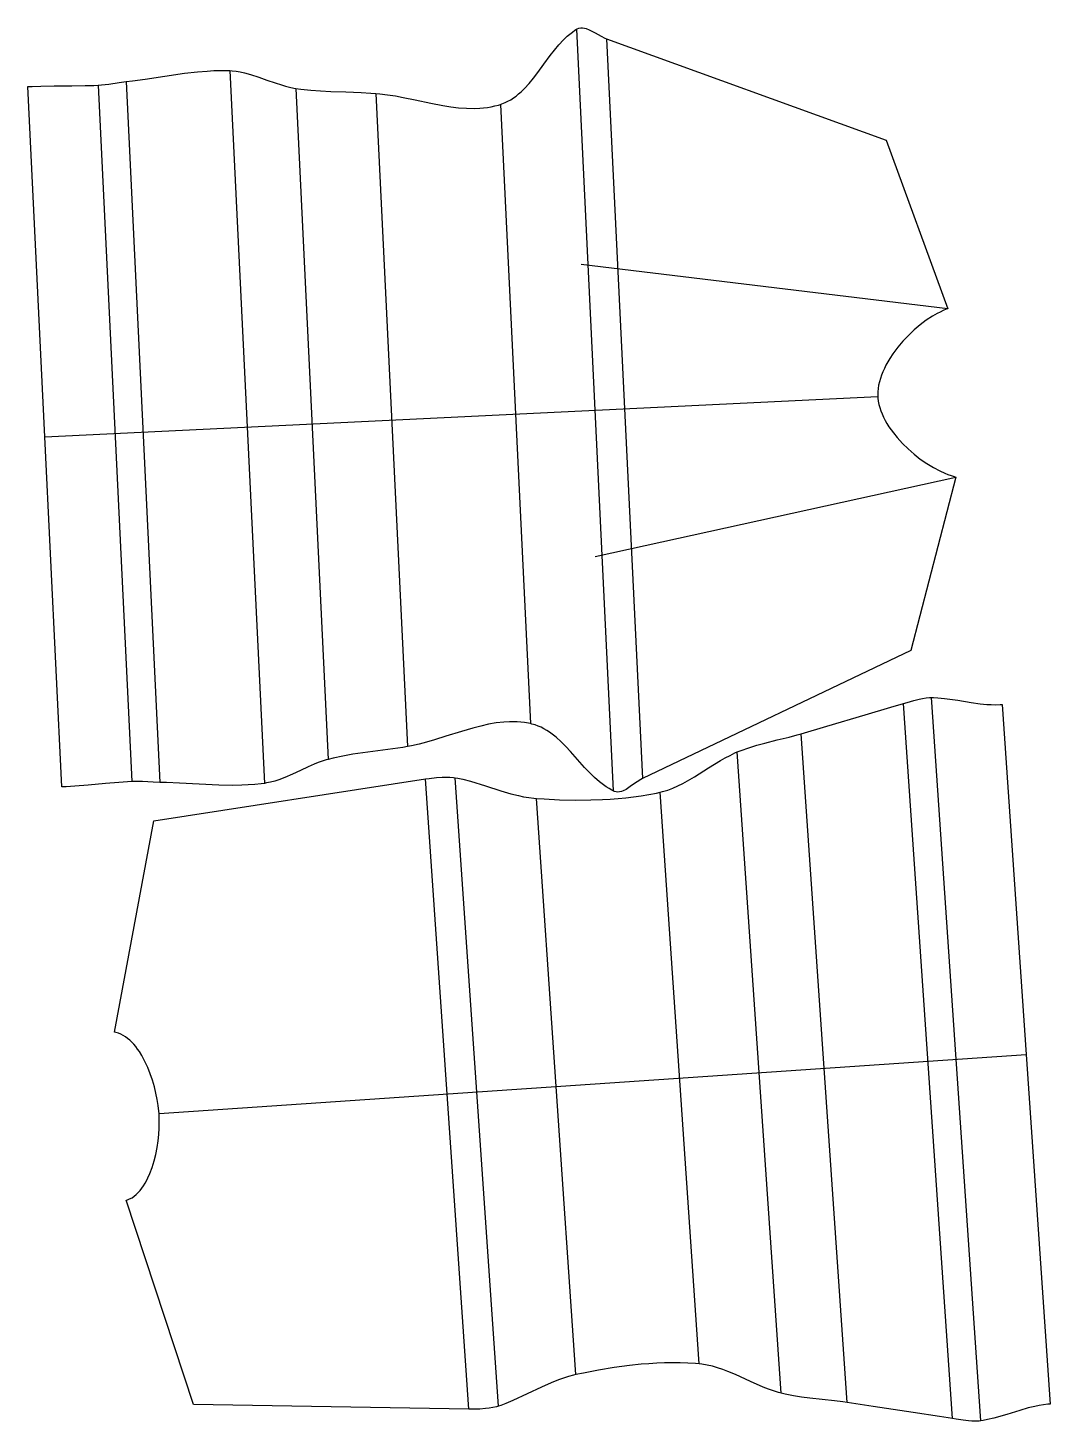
# Model space of a CAD drawing. Header units: millimetres. Extents: x 124 to 894, y 1 to 1050.
import ezdxf

# ---------------------------------------------------------------- set-up
doc = ezdxf.new("R2010")
doc.units = ezdxf.units.MM
for name, color, linetype in [('1', 250, 'CONTINUOUS'), ('7', 250, 'CONTINUOUS'), ('8', 250, 'CONTINUOUS')]:
    doc.layers.add(name, color=color, linetype=linetype)

# ---------------------------------------------------------------- blocks, each defined once
blk = doc.blocks.new('Fr Trace')
at = {"layer": '1'}
blk.add_lwpolyline([(816.7, 838.9), (815.5, 838.5), (813.3, 837.5), (811, 836.4), (808.7, 835.2), (805.2, 833.2), (800.5, 830.2), (795.9, 826.7), (791.4, 822.9), (787.1, 818.7), (782.9, 814.4), (779.1, 809.8), (775.5, 805), (773.1, 801.3), (771.6, 798.8), (770.2, 796.4), (769, 793.8), (767.8, 791.3), (766.8, 788.8), (766, 786.3), (765.3, 783.8), (764.7, 781.3), (764.3, 778.9), (764.1, 776.4), (764, 774), (764, 772.8), (764.1, 771.6), (764.4, 769.2), (764.9, 766.8), (765.5, 764.4), (766.3, 762), (767.3, 759.6), (768.4, 757.2), (769.6, 754.7), (771, 752.4), (772.5, 750), (774.1, 747.6), (775.8, 745.3), (778.6, 741.9), (782.6, 737.5), (786.9, 733.3), (791.4, 729.3), (796.1, 725.6), (801, 722.3), (805.9, 719.3), (810.8, 716.7), (814.5, 715), (816.9, 714), (819.3, 713.2), (821.6, 712.4), (822.8, 712.1), (788.9, 581.4), (586.9, 485.1), (585.6, 484.4), (582.9, 482.6), (578.7, 479.7), (574.5, 476.9), (572.4, 475.9), (571.1, 475.4), (569.7, 475.1), (568.3, 474.9), (567, 475), (565.6, 475.4), (564.9, 475.7), (563.8, 476.2), (561.7, 477.5), (559.6, 478.8), (557.5, 480.2), (554.5, 482.6), (550.7, 485.9), (546.9, 489.6), (543.3, 493.4), (538, 499.4), (532.8, 505.3), (529.2, 509.1), (525.6, 512.8), (521.8, 516.2), (518.9, 518.5), (516.9, 520), (514.8, 521.3), (512.7, 522.5), (510.6, 523.7), (508.4, 524.6), (506.1, 525.5), (503.7, 526.1), (502.5, 526.4), (501.1, 526.7), (498.2, 527.2), (495.4, 527.5), (492.5, 527.7), (489.7, 527.8), (486.8, 527.8), (482.5, 527.6), (476.7, 526.9), (470.9, 525.9), (465.1, 524.6), (459.3, 523.1), (450.6, 520.6), (438.9, 516.9), (430.2, 514.2), (424.4, 512.5), (418.7, 511), (412.9, 509.7), (410, 509.2), (406.4, 508.5), (398.9, 507.4), (387.6, 505.9), (376.3, 504.4), (368.8, 503.3), (361.3, 502), (354, 500.4), (350.3, 499.5), (348.8, 499.1), (345.8, 498.2), (342.7, 497.1), (339.8, 495.9), (335.3, 493.9), (329.4, 491.2), (323.5, 488.4), (317.6, 485.8), (313, 484.1), (310, 483.1), (306.9, 482.3), (303.8, 481.7), (302.3, 481.4), (299.9, 481.1), (295, 480.6), (290.1, 480.3), (285.2, 480.1), (277.9, 479.9), (268, 480.1), (253.1, 480.8), (238.3, 481.6), (228.5, 482), (223.6, 482.1), (218.4, 482.3), (210.4, 482.7), (205.1, 482.8), (202.5, 482.7), (199.2, 482.5), (192.6, 482.1), (182.7, 481.3), (169.5, 480.1), (159.6, 479.3), (153, 478.9), (149.7, 478.7), (136.9, 742.4), (124.2, 1006.2), (127.4, 1006.3), (134, 1006.5), (144, 1006.7), (157.3, 1006.8), (167.2, 1006.9), (173.8, 1007.1), (177.1, 1007.3), (179.7, 1007.5), (185, 1008.1), (192.9, 1009.2), (198.1, 1009.9), (202.9, 1010.5), (212.6, 1011.8), (227.3, 1014.1), (242, 1016.2), (251.8, 1017.3), (259.2, 1017.9), (264.1, 1018.2), (269, 1018.3), (273.8, 1018.3), (276.3, 1018.2), (277.9, 1018.1), (281, 1017.8), (284.1, 1017.3), (287.3, 1016.6), (291.9, 1015.3), (298.1, 1013.3), (304.2, 1011.1), (310.4, 1009), (315, 1007.4), (318.1, 1006.5), (321.2, 1005.8), (324.3, 1005.1), (325.9, 1004.8), (329.6, 1004.3), (337.1, 1003.5), (344.6, 1002.9), (352.2, 1002.5), (363.6, 1002.1), (375, 1001.7), (382.5, 1001.3), (386.2, 1001), (389.1, 1000.8), (395, 1000), (400.9, 999.1), (406.8, 998), (415.7, 996.1), (427.6, 993.6), (436.6, 991.9), (442.5, 991), (448.4, 990.2), (454.3, 989.8), (460.1, 989.7), (464.4, 989.9), (467.3, 990.1), (470.1, 990.5), (472.9, 991), (475.8, 991.6), (478.5, 992.3), (479.9, 992.8), (481.1, 993.2), (483.4, 994.1), (485.6, 995.1), (487.7, 996.3), (489.7, 997.6), (491.7, 999), (493.6, 1000.6), (495.5, 1002.2), (498.1, 1004.8), (501.6, 1008.6), (504.8, 1012.6), (508, 1016.7), (512.7, 1023.1), (517.4, 1029.6), (520.6, 1033.7), (523.9, 1037.7), (527.4, 1041.5), (530.2, 1044.1), (532.1, 1045.7), (534.1, 1047.2), (536.1, 1048.6), (537.2, 1049.3), (537.8, 1049.7), (539.1, 1050.2), (540.4, 1050.4), (541.8, 1050.4), (543.2, 1050.2), (544.6, 1049.8), (546.8, 1049), (551.2, 1046.7), (555.7, 1044.1), (558.5, 1042.7), (559.9, 1042.1), (770.3, 965.7), (816.7, 838.9)], close=True, dxfattribs=at)
at = {"layer": '7'}
blk.add_line((136.9, 742.4), (764, 772.8), dxfattribs=at)
at = {"layer": '8'}
blk.add_lwpolyline([(816.7, 838.9), (815.5, 838.5), (813.3, 837.5), (811, 836.4), (808.7, 835.2), (805.2, 833.2), (800.5, 830.2), (795.9, 826.7), (791.4, 822.9), (787.1, 818.7), (782.9, 814.4), (779.1, 809.8), (775.5, 805), (773.1, 801.3), (771.6, 798.8), (770.2, 796.4), (769, 793.8), (767.8, 791.3), (766.8, 788.8), (766, 786.3), (765.3, 783.8), (764.7, 781.3), (764.3, 778.9), (764.1, 776.4), (764, 774), (764, 772.8), (764.1, 771.6), (764.4, 769.2), (764.9, 766.8), (765.5, 764.4), (766.3, 762), (767.3, 759.6), (768.4, 757.2), (769.6, 754.7), (771, 752.4), (772.5, 750), (774.1, 747.6), (775.8, 745.3), (778.6, 741.9), (782.6, 737.5), (786.9, 733.3), (791.4, 729.3), (796.1, 725.6), (801, 722.3), (805.9, 719.3), (810.8, 716.7), (814.5, 715), (816.9, 714), (819.3, 713.2), (821.6, 712.4), (822.8, 712.1), (788.9, 581.4), (586.9, 485.1), (585.6, 484.4), (582.9, 482.6), (578.7, 479.7), (574.5, 476.9), (572.4, 475.9), (571.1, 475.4), (569.7, 475.1), (568.3, 474.9), (567, 475), (565.6, 475.4), (564.9, 475.7), (563.8, 476.2), (561.7, 477.5), (559.6, 478.8), (557.5, 480.2), (554.5, 482.6), (550.7, 485.9), (546.9, 489.6), (543.3, 493.4), (538, 499.4), (532.8, 505.3), (529.2, 509.1), (525.6, 512.8), (521.8, 516.2), (518.9, 518.5), (516.9, 520), (514.8, 521.3), (512.7, 522.5), (510.6, 523.7), (508.4, 524.6), (506.1, 525.5), (503.7, 526.1), (502.5, 526.4), (501.1, 526.7), (498.2, 527.2), (495.4, 527.5), (492.5, 527.7), (489.7, 527.8), (486.8, 527.8), (482.5, 527.6), (476.7, 526.9), (470.9, 525.9), (465.1, 524.6), (459.3, 523.1), (450.6, 520.6), (438.9, 516.9), (430.2, 514.2), (424.4, 512.5), (418.7, 511), (412.9, 509.7), (410, 509.2), (406.4, 508.5), (398.9, 507.4), (387.6, 505.9), (376.3, 504.4), (368.8, 503.3), (361.3, 502), (354, 500.4), (350.3, 499.5), (348.8, 499.1), (345.8, 498.2), (342.7, 497.1), (339.8, 495.9), (335.3, 493.9), (329.4, 491.2), (323.5, 488.4), (317.6, 485.8), (313, 484.1), (310, 483.1), (306.9, 482.3), (303.8, 481.7), (302.3, 481.4), (299.9, 481.1), (295, 480.6), (290.1, 480.3), (285.2, 480.1), (277.9, 479.9), (268, 480.1), (253.1, 480.8), (238.3, 481.6), (228.5, 482), (223.6, 482.1), (218.4, 482.3), (210.4, 482.7), (205.1, 482.8), (202.5, 482.7), (199.2, 482.5), (192.6, 482.1), (182.7, 481.3), (169.5, 480.1), (159.6, 479.3), (153, 478.9), (149.7, 478.7), (136.9, 742.4), (124.2, 1006.2), (127.4, 1006.3), (134, 1006.5), (144, 1006.7), (157.3, 1006.8), (167.2, 1006.9), (173.8, 1007.1), (177.1, 1007.3), (179.7, 1007.5), (185, 1008.1), (192.9, 1009.2), (198.1, 1009.9), (202.9, 1010.5), (212.6, 1011.8), (227.3, 1014.1), (242, 1016.2), (251.8, 1017.3), (259.2, 1017.9), (264.1, 1018.2), (269, 1018.3), (273.8, 1018.3), (276.3, 1018.2), (277.9, 1018.1), (281, 1017.8), (284.1, 1017.3), (287.3, 1016.6), (291.9, 1015.3), (298.1, 1013.3), (304.2, 1011.1), (310.4, 1009), (315, 1007.4), (318.1, 1006.5), (321.2, 1005.8), (324.3, 1005.1), (325.9, 1004.8), (329.6, 1004.3), (337.1, 1003.5), (344.6, 1002.9), (352.2, 1002.5), (363.6, 1002.1), (375, 1001.7), (382.5, 1001.3), (386.2, 1001), (389.1, 1000.8), (395, 1000), (400.9, 999.1), (406.8, 998), (415.7, 996.1), (427.6, 993.6), (436.6, 991.9), (442.5, 991), (448.4, 990.2), (454.3, 989.8), (460.1, 989.7), (464.4, 989.9), (467.3, 990.1), (470.1, 990.5), (472.9, 991), (475.8, 991.6), (478.5, 992.3), (479.9, 992.8), (481.1, 993.2), (483.4, 994.1), (485.6, 995.1), (487.7, 996.3), (489.7, 997.6), (491.7, 999), (493.6, 1000.6), (495.5, 1002.2), (498.1, 1004.8), (501.6, 1008.6), (504.8, 1012.6), (508, 1016.7), (512.7, 1023.1), (517.4, 1029.6), (520.6, 1033.7), (523.9, 1037.7), (527.4, 1041.5), (530.2, 1044.1), (532.1, 1045.7), (534.1, 1047.2), (536.1, 1048.6), (537.2, 1049.3), (537.8, 1049.7), (539.1, 1050.2), (540.4, 1050.4), (541.8, 1050.4), (543.2, 1050.2), (544.6, 1049.8), (546.8, 1049), (551.2, 1046.7), (555.7, 1044.1), (558.5, 1042.7), (559.9, 1042.1), (770.3, 965.7)], close=True, dxfattribs=at)
for points in [[(537.2, 1049.3), (564.9, 475.7)], [(559.9, 1042.1), (586.9, 485.1)], [(276.3, 1018.2), (302.3, 481.4)], [(198.1, 1009.9), (223.6, 482.1)], [(177.1, 1007.3), (202.5, 482.7)], [(325.9, 1004.8), (350.3, 499.5)], [(386.2, 1001), (410, 509.2)], [(479.9, 992.8), (502.5, 526.4)], [(816.7, 838.9), (540.8, 872.2)], [(551.4, 652.3), (822.8, 712.1)]]:
    blk.add_lwpolyline(points, dxfattribs=at)
blk = doc.blocks.new('Bk Trace')
at = {"layer": '1'}
blk.add_lwpolyline([(189.5, 294), (218.9, 453.1), (423.6, 484.8), (426.3, 485.2), (431.9, 485.9), (436.2, 486.2), (439, 486.2), (441.8, 486.1), (444.6, 485.9), (446, 485.6), (447.9, 485.3), (451.7, 484.5), (457.4, 483), (468.8, 479.5), (480.2, 475.9), (487.8, 473.6), (493.6, 472.2), (497.4, 471.4), (501.3, 470.7), (505.1, 470.3), (507.1, 470.1), (512.8, 469.7), (524.5, 469.1), (536.2, 468.8), (548, 468.9), (556.8, 469.2), (562.7, 469.5), (568.6, 469.9), (574.4, 470.5), (580.2, 471.2), (586, 472), (591.7, 473), (597.4, 474.1), (600.2, 474.8), (602.1, 475.3), (606, 476.4), (609.8, 477.9), (613.5, 479.5), (617.2, 481.3), (620.8, 483.3), (626.1, 486.4), (636.7, 493.2), (645.6, 498.6), (649.1, 500.6), (652.8, 502.5), (656.5, 504.3), (658.3, 505.1), (661.2, 506.2), (667.1, 508.3), (673, 510.1), (679.1, 511.8), (688.3, 514.1), (697.4, 516.3), (703.4, 517.9), (706.4, 518.7), (725.6, 524.4), (754.6, 533.1), (773.9, 538.8), (783.5, 541.5), (786.1, 542.2), (791.3, 543.8), (795.2, 544.8), (797.8, 545.4), (800.4, 545.8), (803.1, 546), (804.4, 546), (806, 546), (809.4, 545.9), (814.4, 545.4), (824.4, 544), (834.4, 542.4), (841.1, 541.4), (846.1, 540.9), (849.5, 540.7), (852.8, 540.6), (856.1, 540.7), (857.8, 540.8), (875.8, 277.3), (893.8, 13.9), (892.2, 13.8), (888.9, 13.4), (885.6, 12.8), (882.3, 12.2), (877.4, 11), (870.9, 9.2), (861.2, 6.2), (851.5, 3.4), (846.6, 2.3), (843.3, 1.7), (841.7, 1.4), (840.3, 1.2), (837.7, 1.1), (835, 1.2), (832.4, 1.4), (828.3, 1.9), (823, 2.7), (820.4, 3.1), (810.5, 4.5), (790.6, 7.5), (760.7, 12.1), (740.9, 15.1), (737.8, 15.6), (731.6, 16.3), (722.3, 17.3), (712.9, 18.3), (706.7, 19.1), (700.5, 20.1), (694.4, 21.4), (691.4, 22.1), (689.4, 22.6), (685.5, 23.9), (681.7, 25.3), (677.8, 26.8), (668.3, 31), (656.9, 36.2), (651.2, 38.6), (647.4, 40), (643.5, 41.3), (639.6, 42.4), (635.6, 43.3), (631.7, 44), (629.6, 44.2), (626.8, 44.4), (621, 44.8), (615.2, 45), (609.4, 45), (603.5, 44.9), (597.7, 44.7), (591.8, 44.3), (585.9, 43.9), (577.2, 42.9), (565.5, 41.4), (553.9, 39.5), (542.4, 37.3), (536.8, 36.1), (534.9, 35.7), (531.1, 34.7), (527.4, 33.5), (523.7, 32.2), (518.2, 30), (511, 26.8), (500.2, 21.6), (489.4, 16.6), (483.9, 14.4), (480.2, 13), (478.4, 12.4), (477, 12), (474.3, 11.4), (471.6, 10.9), (468.7, 10.5), (464.5, 10.2), (458.8, 10.2), (456.1, 10.2), (248.9, 13.7), (198.1, 167.4), (199.1, 167.7), (200.8, 168.5), (202.6, 169.4), (204.2, 170.6), (205.7, 171.8), (207.2, 173.3), (208.6, 174.8), (210, 176.5), (211.2, 178.3), (212.4, 180.2), (213.5, 182.2), (214.6, 184.3), (216.1, 187.6), (217.8, 192.2), (219.2, 197.1), (220.4, 202), (221.4, 207.1), (222.2, 212.1), (222.7, 217), (223, 221.8), (223.1, 226.4), (223, 230.7), (222.9, 232.7), (222.8, 234.6), (222.3, 238.9), (221.5, 243.4), (220.6, 248.1), (219.4, 252.9), (217.9, 257.8), (216.3, 262.7), (214.4, 267.4), (212.3, 272), (210, 276.4), (208.1, 279.4), (206.8, 281.3), (205.4, 283.2), (203.9, 284.9), (202.4, 286.5), (200.9, 288), (199.3, 289.3), (197.6, 290.6), (195.9, 291.6), (194.1, 292.5), (192.3, 293.2), (190.4, 293.8), (189.5, 294)], close=True, dxfattribs=at)
at = {"layer": '7'}
blk.add_line((222.9, 232.7), (875.8, 277.3), dxfattribs=at)
at = {"layer": '8'}
blk.add_lwpolyline([(218.9, 453.1), (423.6, 484.8), (426.3, 485.2), (431.9, 485.9), (436.2, 486.2), (439, 486.2), (441.8, 486.1), (444.6, 485.9), (446, 485.6), (447.9, 485.3), (451.7, 484.5), (457.4, 483), (468.8, 479.5), (480.2, 475.9), (487.8, 473.6), (493.6, 472.2), (497.4, 471.4), (501.3, 470.7), (505.1, 470.3), (507.1, 470.1), (512.8, 469.7), (524.5, 469.1), (536.2, 468.8), (548, 468.9), (556.8, 469.2), (562.7, 469.5), (568.6, 469.9), (574.4, 470.5), (580.2, 471.2), (586, 472), (591.7, 473), (597.4, 474.1), (600.2, 474.8), (602.1, 475.3), (606, 476.4), (609.8, 477.9), (613.5, 479.5), (617.2, 481.3), (620.8, 483.3), (626.1, 486.4), (636.7, 493.2), (645.6, 498.6), (649.1, 500.6), (652.8, 502.5), (656.5, 504.3), (658.3, 505.1), (661.2, 506.2), (667.1, 508.3), (673, 510.1), (679.1, 511.8), (688.3, 514.1), (697.4, 516.3), (703.4, 517.9), (706.4, 518.7), (725.6, 524.4), (754.6, 533.1), (773.9, 538.8), (783.5, 541.5), (786.1, 542.2), (791.3, 543.8), (795.2, 544.8), (797.8, 545.4), (800.4, 545.8), (803.1, 546), (804.4, 546), (806, 546), (809.4, 545.9), (814.4, 545.4), (824.4, 544), (834.4, 542.4), (841.1, 541.4), (846.1, 540.9), (849.5, 540.7), (852.8, 540.6), (856.1, 540.7), (857.8, 540.8), (875.8, 277.3), (893.8, 13.9), (892.2, 13.8), (888.9, 13.4), (885.6, 12.8), (882.3, 12.2), (877.4, 11), (870.9, 9.2), (861.2, 6.2), (851.5, 3.4), (846.6, 2.3), (843.3, 1.7), (841.7, 1.4), (840.3, 1.2), (837.7, 1.1), (835, 1.2), (832.4, 1.4), (828.3, 1.9), (823, 2.7), (820.4, 3.1), (810.5, 4.5), (790.6, 7.5), (760.7, 12.1), (740.9, 15.1), (737.8, 15.6), (731.6, 16.3), (722.3, 17.3), (712.9, 18.3), (706.7, 19.1), (700.5, 20.1), (694.4, 21.4), (691.4, 22.1), (689.4, 22.6), (685.5, 23.9), (681.7, 25.3), (677.8, 26.8), (668.3, 31), (656.9, 36.2), (651.2, 38.6), (647.4, 40), (643.5, 41.3), (639.6, 42.4), (635.6, 43.3), (631.7, 44), (629.6, 44.2), (626.8, 44.4), (621, 44.8), (615.2, 45), (609.4, 45), (603.5, 44.9), (597.7, 44.7), (591.8, 44.3), (585.9, 43.9), (577.2, 42.9), (565.5, 41.4), (553.9, 39.5), (542.4, 37.3), (536.8, 36.1), (534.9, 35.7), (531.1, 34.7), (527.4, 33.5), (523.7, 32.2), (518.2, 30), (511, 26.8), (500.2, 21.6), (489.4, 16.6), (483.9, 14.4), (480.2, 13), (478.4, 12.4), (477, 12), (474.3, 11.4), (471.6, 10.9), (468.7, 10.5), (464.5, 10.2), (458.8, 10.2), (456.1, 10.2), (248.9, 13.7), (198.1, 167.4), (199.1, 167.7), (200.8, 168.5), (202.6, 169.4), (204.2, 170.6), (205.7, 171.8), (207.2, 173.3), (208.6, 174.8), (210, 176.5), (211.2, 178.3), (212.4, 180.2), (213.5, 182.2), (214.6, 184.3), (216.1, 187.6), (217.8, 192.2), (219.2, 197.1), (220.4, 202), (221.4, 207.1), (222.2, 212.1), (222.7, 217), (223, 221.8), (223.1, 226.4), (223, 230.7), (222.9, 232.7), (222.8, 234.6), (222.3, 238.9), (221.5, 243.4), (220.6, 248.1), (219.4, 252.9), (217.9, 257.8), (216.3, 262.7), (214.4, 267.4), (212.3, 272), (210, 276.4), (208.1, 279.4), (206.8, 281.3), (205.4, 283.2), (203.9, 284.9), (202.4, 286.5), (200.9, 288), (199.3, 289.3), (197.6, 290.6), (195.9, 291.6), (194.1, 292.5), (192.3, 293.2), (190.4, 293.8), (189.5, 294)], close=True, dxfattribs=at)
for points in [[(841.7, 1.4), (804.4, 546)], [(820.4, 3.1), (783.5, 541.5)], [(740.9, 15.1), (706.4, 518.7)], [(691.4, 22.1), (658.3, 505.1)], [(456.1, 10.2), (423.6, 484.8)], [(478.4, 12.4), (446, 485.6)], [(629.6, 44.2), (600.2, 474.8)], [(536.8, 36.1), (507.1, 470.1)]]:
    blk.add_lwpolyline(points, dxfattribs=at)

msp = doc.modelspace()

# ---------------------------------------------------------------- block references
at = {"layer": '1'}
for name in ['Fr Trace', 'Bk Trace']:
    msp.add_blockref(name, (0, 0), dxfattribs=at)

doc.saveas('drawing.dxf')
